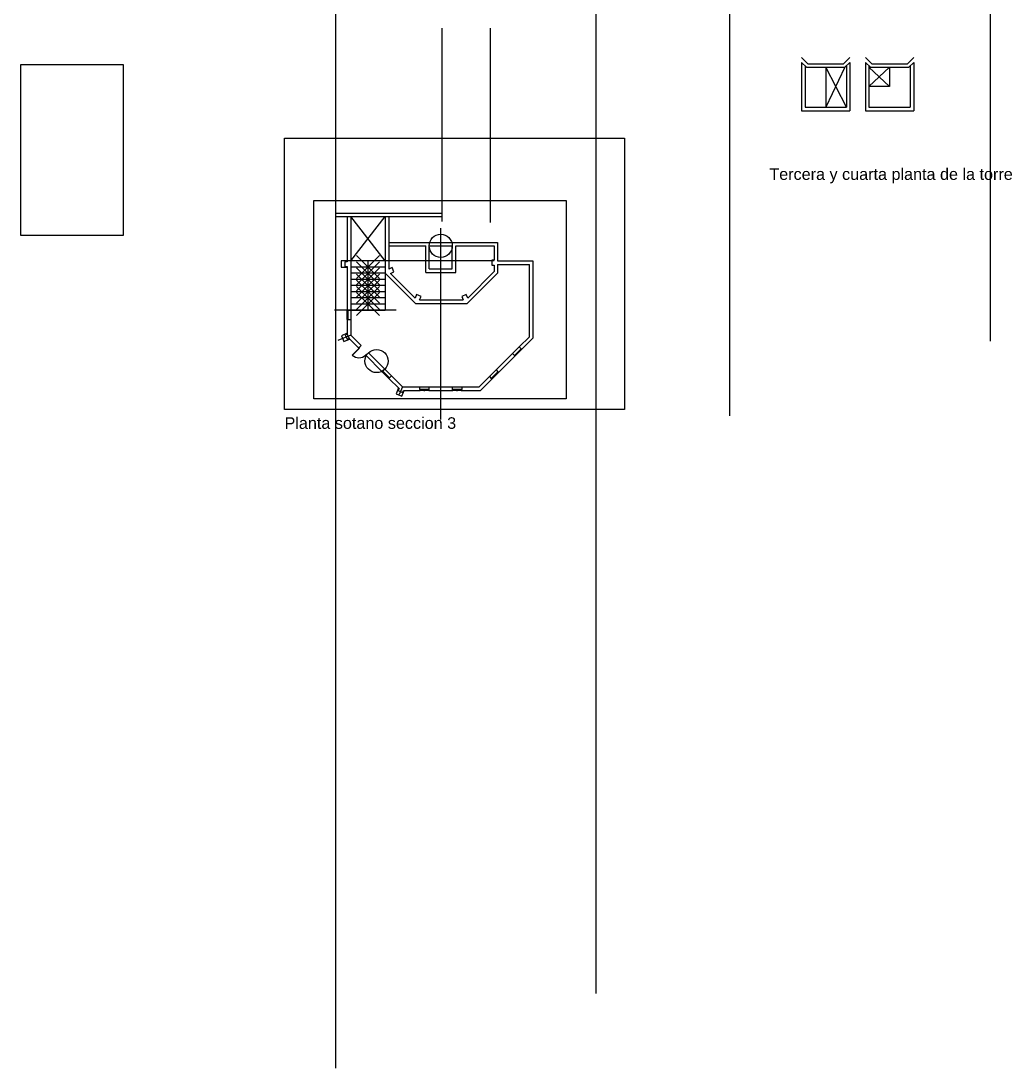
# Model space of a CAD drawing. Header units: millimetres. Extents: x 2027 to 2227, y 2574 to 3071.
# Drawn here: x 2046.5 to 2132.7, y 2574.1 to 2665.2 of the extents above; entities that cross this region are included whole.
import ezdxf

# ---------------------------------------------------------------- set-up
doc = ezdxf.new("R2010")
doc.units = ezdxf.units.MM
doc.header["$PDMODE"] = 3
for name, color, linetype in [('Auxiliares', 200, 'Continuous'), ('CarpinteriaExterior', 130, 'Continuous'), ('Imagenes', 50, 'Continuous'), ('PrimerPlano', 160, 'Continuous'), ('SegundoPlano', 250, 'Continuous'), ('Texto', 250, 'Continuous')]:
    doc.layers.add(name, color=color, linetype=linetype)
doc.layers.add('Referencias', color=40, linetype='Continuous', transparency=0.1)
doc.styles.get("Standard").update_dxf_attribs({"font": 'arial.ttf'})
picture_1 = doc.add_image_def('image4.png', size_in_pixel=(1666, 1328))
picture_2 = doc.add_image_def('image9.png', size_in_pixel=(1832, 1440))
picture_3 = doc.add_image_def('image14.png', size_in_pixel=(1911, 1140))

msp = doc.modelspace()

# ---------------------------------------------------------------- linework, layer by layer
at = {"layer": 'Auxiliares'}
for p, q in [((2096.495, 2710.809), (2096.495, 2637.329)), ((2073.876, 2630.837), (2073.876, 2709.52)), ((2108.137, 2630.837), (2108.137, 2709.52)), ((2130.757, 2707.506), (2130.757, 2637.329)), ((2083.086, 2664.517), (2083.086, 2647.735)), ((2087.285, 2664.517), (2087.285, 2647.642)), ((2096.495, 2654.107), (2096.495, 2580.626)), ((2073.876, 2574.134), (2073.876, 2652.818)), ((2082.997, 2630.501), (2082.997, 2647.151)), ((2087.645, 2644.291), (2074.556, 2644.291)), ((2079.114, 2640.012), (2073.764, 2640.012)), ((2075.175, 2637.834), (2074.06, 2637.373)), ((2074.873, 2637.932), (2075.03, 2637.552)), ((2079.664, 2633.345), (2079.391, 2632.685))]:
    msp.add_line(p, q, dxfattribs=at)
for centre in [(2082.997, 2645.605), (2077.42, 2635.59)]:
    msp.add_circle(centre, 1.006, dxfattribs=at)
at = {"layer": 'CarpinteriaExterior'}
for p, q in [((2074.873, 2639.189), (2074.873, 2640.012)), ((2074.94, 2639.189), (2074.94, 2640.012)), ((2089.979, 2636.653), (2089.398, 2636.072)), ((2090.027, 2636.606), (2089.445, 2636.024)), ((2078.499, 2634.084), (2077.917, 2634.665)), ((2078.546, 2634.131), (2077.965, 2634.713)), ((2087.975, 2634.649), (2087.394, 2634.068)), ((2088.023, 2634.602), (2087.441, 2634.021)), ((2081.992, 2633.11), (2081.169, 2633.11)), ((2081.992, 2633.043), (2081.169, 2633.043)), ((2084.825, 2633.11), (2084.003, 2633.11)), ((2084.825, 2633.043), (2084.003, 2633.043))]:
    msp.add_line(p, q, dxfattribs=at)
for points in [[(2074.94, 2640.012), (2074.873, 2640.012), (2074.873, 2639.975), (2074.94, 2639.975), (2074.94, 2640.012)], [(2074.94, 2639.637), (2074.873, 2639.637), (2074.873, 2639.6), (2074.94, 2639.6), (2074.94, 2639.637)], [(2074.94, 2639.6), (2074.873, 2639.6), (2074.873, 2639.564), (2074.94, 2639.564), (2074.94, 2639.6)], [(2074.94, 2639.226), (2074.873, 2639.226), (2074.873, 2639.189), (2074.94, 2639.189), (2074.94, 2639.226)], [(2089.398, 2636.072), (2089.445, 2636.024), (2089.471, 2636.05), (2089.424, 2636.098), (2089.398, 2636.072)], [(2089.663, 2636.337), (2089.71, 2636.289), (2089.736, 2636.315), (2089.689, 2636.363), (2089.663, 2636.337)], [(2089.689, 2636.363), (2089.736, 2636.315), (2089.762, 2636.341), (2089.714, 2636.388), (2089.689, 2636.363)], [(2089.954, 2636.628), (2090.001, 2636.58), (2090.027, 2636.606), (2089.979, 2636.653), (2089.954, 2636.628)], [(2077.965, 2634.713), (2077.917, 2634.665), (2077.943, 2634.639), (2077.991, 2634.687), (2077.965, 2634.713)], [(2078.23, 2634.448), (2078.182, 2634.4), (2078.208, 2634.374), (2078.256, 2634.422), (2078.23, 2634.448)], [(2078.256, 2634.422), (2078.208, 2634.374), (2078.234, 2634.349), (2078.281, 2634.396), (2078.256, 2634.422)], [(2078.521, 2634.157), (2078.473, 2634.109), (2078.499, 2634.084), (2078.546, 2634.131), (2078.521, 2634.157)], [(2087.659, 2634.333), (2087.706, 2634.286), (2087.732, 2634.311), (2087.685, 2634.359), (2087.659, 2634.333)], [(2087.685, 2634.359), (2087.732, 2634.311), (2087.758, 2634.337), (2087.71, 2634.384), (2087.685, 2634.359)], [(2087.95, 2634.624), (2087.997, 2634.576), (2088.023, 2634.602), (2087.975, 2634.649), (2087.95, 2634.624)], [(2087.394, 2634.068), (2087.441, 2634.021), (2087.467, 2634.046), (2087.42, 2634.094), (2087.394, 2634.068)], [(2081.169, 2633.11), (2081.169, 2633.043), (2081.206, 2633.043), (2081.206, 2633.11), (2081.169, 2633.11)], [(2081.544, 2633.11), (2081.544, 2633.043), (2081.58, 2633.043), (2081.58, 2633.11), (2081.544, 2633.11)], [(2081.58, 2633.11), (2081.58, 2633.043), (2081.617, 2633.043), (2081.617, 2633.11), (2081.58, 2633.11)], [(2081.955, 2633.11), (2081.955, 2633.043), (2081.992, 2633.043), (2081.992, 2633.11), (2081.955, 2633.11)], [(2084.003, 2633.11), (2084.003, 2633.043), (2084.04, 2633.043), (2084.04, 2633.11), (2084.003, 2633.11)], [(2084.378, 2633.11), (2084.378, 2633.043), (2084.414, 2633.043), (2084.414, 2633.11), (2084.378, 2633.11)], [(2084.414, 2633.11), (2084.414, 2633.043), (2084.451, 2633.043), (2084.451, 2633.11), (2084.414, 2633.11)], [(2084.789, 2633.11), (2084.789, 2633.043), (2084.825, 2633.043), (2084.825, 2633.11), (2084.789, 2633.11)]]:
    msp.add_lwpolyline(points, dxfattribs=at)
for points in [[(2075.332, 2636.088), (2075.308, 2636.111), (2075.89, 2636.693), (2075.913, 2636.669)], [(2075.89, 2636.693), (2075.866, 2636.717), (2075.937, 2636.788), (2075.961, 2636.764)], [(2076.495, 2636.088), (2076.471, 2636.111), (2076.542, 2636.182), (2076.566, 2636.159)]]:
    msp.add_lwpolyline(points, close=True, dxfattribs=at)
msp.add_arc((2075.89, 2636.693), 0.823, 225, 315, dxfattribs=at)
at = {"layer": 'PrimerPlano'}
for p, q in [((2114.923, 2661.43), (2114.372, 2661.981)), ((2114.798, 2661.128), (2114.372, 2661.555)), ((2114.372, 2661.555), (2114.372, 2657.355)), ((2118.019, 2661.43), (2118.571, 2661.981)), ((2118.144, 2661.128), (2118.571, 2661.555)), ((2118.571, 2661.555), (2118.571, 2657.355)), ((2120.478, 2661.43), (2119.926, 2661.981)), ((2120.353, 2661.128), (2119.926, 2661.555)), ((2119.926, 2661.555), (2119.926, 2657.355)), ((2123.574, 2661.43), (2124.126, 2661.981)), ((2123.699, 2661.128), (2124.126, 2661.555)), ((2124.126, 2661.555), (2124.126, 2657.355)), ((2114.673, 2661.253), (2114.673, 2657.657)), ((2114.798, 2661.128), (2118.144, 2661.128)), ((2114.923, 2661.43), (2118.019, 2661.43)), ((2116.471, 2661.128), (2116.471, 2657.657)), ((2118.269, 2661.253), (2118.269, 2657.657)), ((2120.228, 2661.253), (2120.228, 2657.657)), ((2120.353, 2661.128), (2123.699, 2661.128)), ((2120.478, 2661.43), (2123.574, 2661.43)), ((2122.026, 2661.128), (2122.026, 2659.455)), ((2123.824, 2661.253), (2123.824, 2657.657)), ((2122.026, 2659.455), (2120.228, 2659.455)), ((2114.372, 2657.355), (2118.571, 2657.355)), ((2114.673, 2657.657), (2118.269, 2657.657)), ((2119.926, 2657.355), (2124.126, 2657.355)), ((2120.228, 2657.657), (2123.824, 2657.657)), ((2073.876, 2648.45), (2077.12, 2648.45)), ((2073.876, 2648.148), (2073.876, 2648.45)), ((2073.876, 2648.148), (2077.12, 2648.148)), ((2074.873, 2648.148), (2074.873, 2644.224)), ((2075.175, 2648.148), (2075.175, 2640.012)), ((2077.12, 2648.45), (2083.086, 2648.45)), ((2077.12, 2648.148), (2078.915, 2648.148)), ((2078.175, 2648.148), (2078.175, 2643.239)), ((2078.477, 2648.148), (2078.477, 2643.587)), ((2078.915, 2648.148), (2083.086, 2648.148)), ((2083.086, 2648.45), (2083.086, 2648.148)), ((2078.477, 2645.906), (2087.947, 2645.906)), ((2078.477, 2645.605), (2081.69, 2645.605)), ((2081.69, 2643.291), (2081.69, 2645.605)), ((2081.992, 2643.593), (2081.992, 2645.605)), ((2081.992, 2645.605), (2084.003, 2645.605)), ((2084.003, 2643.593), (2084.003, 2645.605)), ((2084.305, 2643.291), (2084.305, 2645.605)), ((2084.305, 2645.605), (2087.645, 2645.605)), ((2087.645, 2645.605), (2087.645, 2644.346)), ((2087.947, 2645.906), (2087.947, 2644.291)), ((2074.332, 2644.291), (2074.332, 2643.746)), ((2074.873, 2644.291), (2074.332, 2644.291)), ((2074.668, 2644.224), (2074.668, 2643.813)), ((2074.873, 2644.224), (2074.668, 2644.224)), ((2087.44, 2644.346), (2087.44, 2643.935)), ((2087.645, 2644.346), (2087.44, 2644.346)), ((2087.947, 2644.291), (2091.004, 2644.291)), ((2091.004, 2644.291), (2091.004, 2637.583)), ((2074.332, 2643.746), (2074.873, 2643.746)), ((2074.668, 2643.813), (2074.873, 2643.813)), ((2074.873, 2643.813), (2074.873, 2640.012)), ((2078.175, 2643.239), (2080.811, 2640.603)), ((2078.778, 2643.711), (2078.477, 2643.587)), ((2078.634, 2643.207), (2078.935, 2643.332)), ((2078.935, 2643.332), (2078.778, 2643.711)), ((2081.69, 2643.291), (2084.305, 2643.291)), ((2081.992, 2643.593), (2084.003, 2643.593)), ((2087.947, 2643.239), (2085.31, 2640.603)), ((2085.343, 2641.062), (2087.645, 2643.364)), ((2087.44, 2643.935), (2087.645, 2643.935)), ((2087.645, 2643.935), (2087.645, 2643.364)), ((2087.947, 2643.99), (2090.702, 2643.99)), ((2087.947, 2643.99), (2087.947, 2643.239)), ((2090.702, 2637.708), (2090.702, 2643.99)), ((2078.634, 2643.207), (2080.779, 2641.062)), ((2080.904, 2641.363), (2080.779, 2641.062)), ((2080.811, 2640.603), (2085.31, 2640.603)), ((2081.284, 2641.206), (2080.904, 2641.363)), ((2081.159, 2640.904), (2081.284, 2641.206)), ((2081.159, 2640.904), (2084.963, 2640.904)), ((2085.218, 2641.363), (2084.838, 2641.206)), ((2084.838, 2641.206), (2084.963, 2640.904)), ((2085.343, 2641.062), (2085.218, 2641.363)), ((2074.94, 2640.012), (2075.175, 2640.012)), ((2074.873, 2639.189), (2074.873, 2637.932)), ((2074.94, 2639.189), (2075.175, 2639.189)), ((2075.175, 2639.189), (2075.175, 2637.834)), ((2074.873, 2638.005), (2074.361, 2637.792)), ((2074.361, 2637.792), (2074.569, 2637.288)), ((2074.873, 2637.932), (2074.696, 2637.859)), ((2074.696, 2637.859), (2074.853, 2637.479)), ((2075.175, 2637.834), (2076.079, 2636.93)), ((2074.569, 2637.288), (2075.082, 2637.501)), ((2074.853, 2637.479), (2075.03, 2637.552)), ((2075.913, 2636.669), (2075.03, 2637.552)), ((2075.937, 2636.788), (2076.079, 2636.93)), ((2089.813, 2636.819), (2090.702, 2637.708)), ((2091.004, 2637.583), (2090.027, 2636.606)), ((2077.917, 2634.665), (2076.495, 2636.088)), ((2076.566, 2636.159), (2076.708, 2636.301)), ((2076.708, 2636.301), (2078.131, 2634.879)), ((2087.809, 2634.815), (2089.232, 2636.238)), ((2089.445, 2636.024), (2088.023, 2634.602)), ((2089.232, 2636.238), (2089.398, 2636.072)), ((2089.813, 2636.819), (2089.979, 2636.653)), ((2077.965, 2634.713), (2078.131, 2634.879)), ((2078.546, 2634.131), (2078.712, 2634.297)), ((2078.712, 2634.297), (2079.664, 2633.345)), ((2086.339, 2633.345), (2087.228, 2634.234)), ((2087.228, 2634.234), (2087.394, 2634.068)), ((2087.809, 2634.815), (2087.975, 2634.649)), ((2079.382, 2633.201), (2078.499, 2634.084)), ((2079.331, 2633.252), (2079.118, 2632.74)), ((2079.664, 2633.345), (2081.169, 2633.345)), ((2081.169, 2633.11), (2081.169, 2633.345)), ((2081.992, 2633.345), (2084.003, 2633.345)), ((2081.992, 2633.11), (2081.992, 2633.345)), ((2084.003, 2633.345), (2084.003, 2633.11)), ((2084.825, 2633.345), (2086.339, 2633.345)), ((2084.825, 2633.345), (2084.825, 2633.11)), ((2087.441, 2634.021), (2086.464, 2633.043)), ((2079.118, 2632.74), (2079.622, 2632.531)), ((2079.382, 2633.201), (2079.308, 2633.024)), ((2079.308, 2633.024), (2079.688, 2632.866)), ((2079.622, 2632.531), (2079.834, 2633.043)), ((2079.688, 2632.866), (2079.762, 2633.043)), ((2079.762, 2633.043), (2081.169, 2633.043)), ((2081.992, 2633.043), (2084.003, 2633.043)), ((2084.825, 2633.043), (2086.464, 2633.043))]:
    msp.add_line(p, q, dxfattribs=at)
at = {"layer": 'SegundoPlano'}
for p, q in [((2118.269, 2657.657), (2116.471, 2661.128)), ((2118.144, 2661.128), (2116.471, 2657.657)), ((2122.026, 2661.128), (2120.228, 2659.455)), ((2122.026, 2659.455), (2120.228, 2661.128)), ((2078.175, 2644.291), (2075.175, 2648.148)), ((2075.175, 2644.291), (2078.175, 2648.148)), ((2078.175, 2644.291), (2075.175, 2644.291)), ((2076.675, 2644.291), (2076.675, 2640.012)), ((2078.175, 2643.756), (2075.175, 2643.756)), ((2078.175, 2643.239), (2078.175, 2640.012)), ((2078.175, 2643.221), (2075.175, 2643.221)), ((2078.175, 2642.686), (2075.175, 2642.686)), ((2078.175, 2642.151), (2075.175, 2642.151)), ((2078.175, 2641.616), (2075.175, 2641.616)), ((2078.175, 2641.082), (2075.175, 2641.082)), ((2078.175, 2640.547), (2075.175, 2640.547)), ((2075.175, 2640.012), (2075.175, 2639.189)), ((2075.175, 2640.012), (2078.175, 2640.012)), ((2089.232, 2636.238), (2089.813, 2636.819)), ((2078.131, 2634.879), (2078.712, 2634.297)), ((2087.228, 2634.234), (2087.809, 2634.815)), ((2081.169, 2633.345), (2081.992, 2633.345)), ((2084.003, 2633.345), (2084.825, 2633.345))]:
    msp.add_line(p, q, dxfattribs=at)
for p in [(2076.675, 2643.756), (2076.675, 2643.221), (2076.675, 2642.686), (2076.675, 2642.151), (2076.675, 2641.616), (2076.675, 2641.082), (2076.675, 2640.547)]:
    msp.add_point(p, dxfattribs=at)

# ---------------------------------------------------------------- texts
at = {"layer": 'Texto', "char_height": 1.00583, "attachment_point": 1}
for s, width, heights, insert in [('Tercera y cuarta planta de la torre', 30.10079, [1.496], (2111.568, 2652.345)), ('Planta sotano seccion 3', 15.29209, [1.283], (2069.42, 2630.704))]:
    msp.add_mtext_dynamic_manual_height_columns(s, width=width, gutter_width=5.029, heights=heights, dxfattribs=dict(at, insert=insert))

# ---------------------------------------------------------------- pictures from other files: only their frames are drawn
at = {"layer": 'Imagenes'}
image = msp.add_image(picture_3, insert=(2055.382, 2646.493), size_in_units=(14.884, 8.879), rotation=90, dxfattribs=at)
image.dxf.flags = 7
image = msp.add_image(picture_2, insert=(2071.955, 2632.311), size_in_units=(21.946, 17.25), dxfattribs=at)
image.dxf.flags = 7
at = {"layer": 'Referencias'}
image = msp.add_image(picture_1, insert=(2069.414, 2631.39), size_in_units=(29.562, 23.564), dxfattribs=at)
image.dxf.flags = 7

doc.saveas('drawing.dxf')
